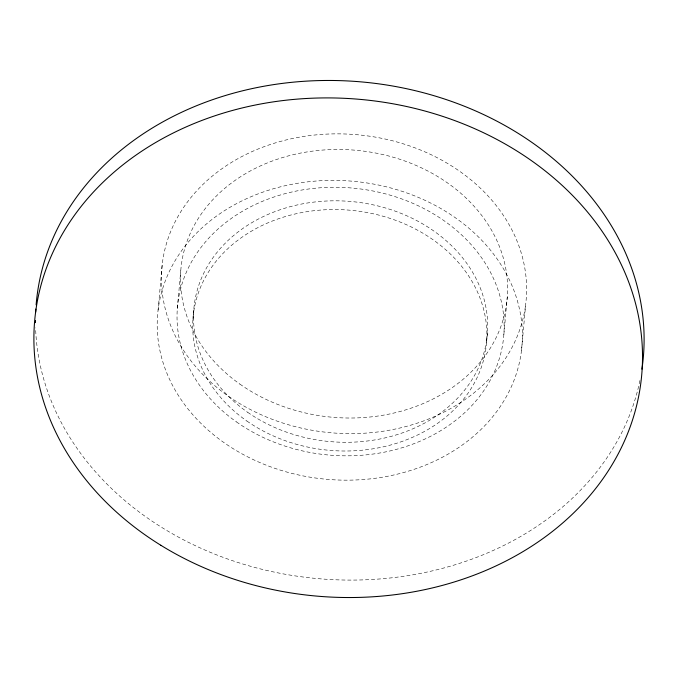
<?xml version="1.0" encoding="UTF-8"?>
<svg xmlns="http://www.w3.org/2000/svg" width="678" height="678" viewBox="0 0 678 678"><rect width="100%" height="100%" fill="white"/><g stroke="black" fill="none" stroke-linecap="round" stroke-linejoin="round"><path stroke-width="0.51" stroke-dasharray="3.39 2.54" d="M158.093 310.126L162.322 263.589M177.339 308.329L180.78 270.522M192.933 319.236L193.73 310.507M486.651 341.314L487.448 332.593M503.839 334.771L507.28 296.964M521.501 350.424A182.831 149.584 5.2 0 0 264.471 191.569A182.831 149.584 5.2 0 0 233.41 448.828A182.831 149.584 5.2 0 0 521.501 350.424L525.73 303.888A182.831 149.584 5.2 0 0 268.708 145.041A182.831 149.584 5.2 0 0 237.647 402.3A182.831 149.584 5.2 0 0 525.73 303.888M639.93 380.468A304.727 249.309 5.2 0 1 318.66 578.69A304.727 249.309 5.2 0 1 35.595 327.872M246.919 421.063A147.287 120.498 5.2 0 0 484.999 353.823A147.287 120.498 5.2 0 0 287.464 215.943A147.287 120.498 5.2 0 0 246.919 421.063M236.41 421.886A163.788 134.007 5.2 0 0 501.881 348.67A163.788 134.007 5.2 0 0 283.472 194.103A163.788 134.007 5.2 0 0 236.41 421.886M247.707 412.334A147.287 120.498 5.2 0 0 485.795 345.102A147.287 120.498 5.2 0 0 288.26 207.214A147.287 120.498 5.2 0 0 247.707 412.334M239.851 384.079A163.788 134.007 5.2 0 0 505.322 310.863A163.788 134.007 5.2 0 0 286.913 156.296A163.788 134.007 5.2 0 0 239.851 384.079"/><path stroke-width="1.02" d="M36.129 304.897A304.727 249.309 5.2 0 1 367.908 82.538A304.727 249.309 5.2 0 1 641.93 369.137M35.485 322.643A304.727 249.309 5.2 0 1 35.485 320.558M35.68 312.194A304.727 249.309 5.2 0 1 35.841 309.066M160.796 545.248A304.727 249.309 5.2 0 0 641.032 381.417A304.727 249.309 5.2 0 0 212.79 116.506A304.727 249.309 5.2 0 0 160.796 545.248"/></g></svg>
